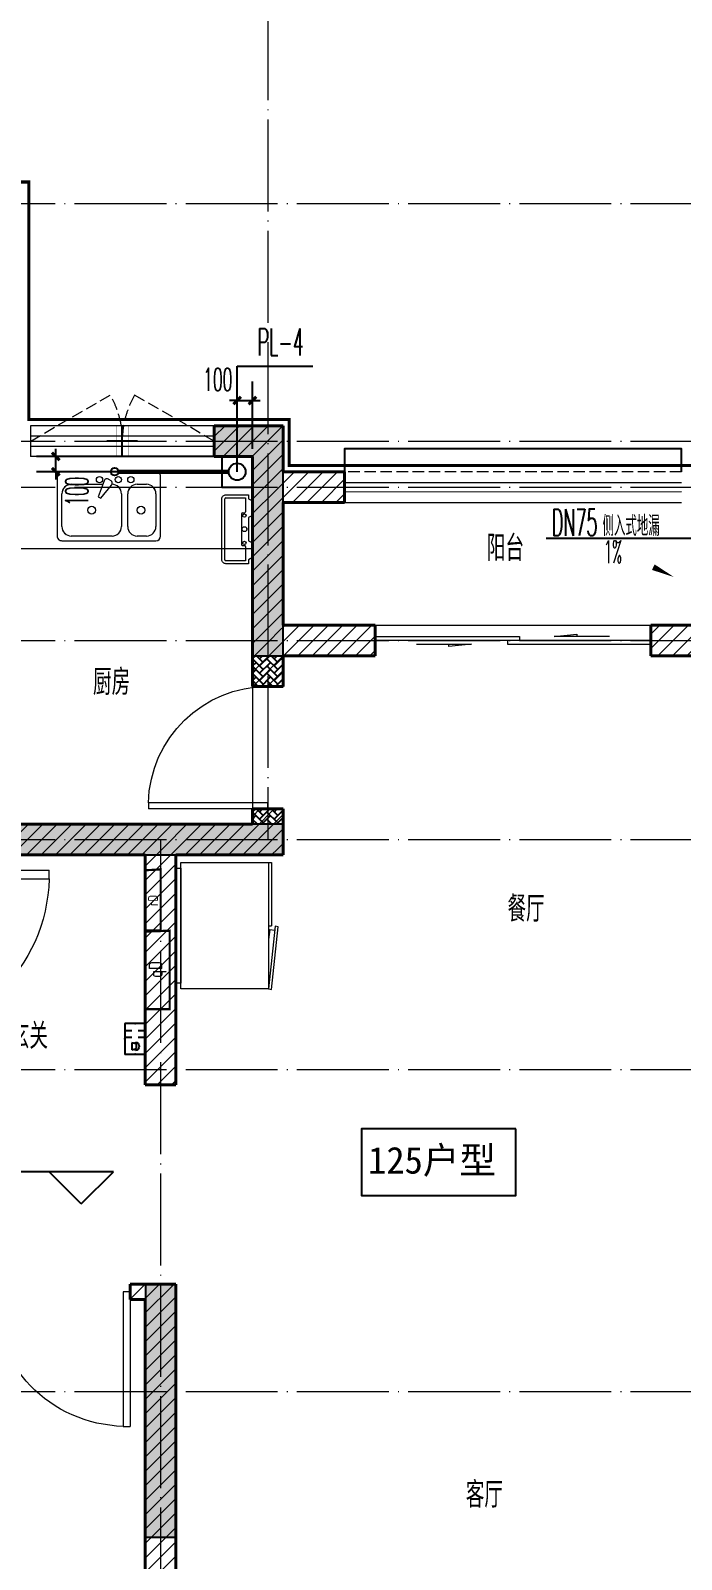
# Model space of a CAD drawing. Extents: x 27938 to 650306, y -92720 to 1524912.
# Drawn here: x 315568 to 319817, y 107011 to 116984 of the extents above; entities that cross this region are included whole.
import ezdxf
from ezdxf.enums import TextEntityAlignment as Align

# ---------------------------------------------------------------- set-up
doc = ezdxf.new("R2010")
doc.units = 0
doc.header["$LTSCALE"] = 1000
doc.header["$MEASUREMENT"] = 0
doc.linetypes.add('DASH', pattern=[0.35, 0.25, -0.1])
doc.linetypes.add('DOTE', pattern=[2.4200000000000004, 2, -0.2, 0.02, -0.2])
for name, color, linetype in [('AH-FURNITURE', 1, 'Continuous'), ('COLUMN', 9, 'Continuous'), ('DIM_ELEV', 3, 'Continuous'), ('DIM_餐饮排水', 3, 'Continuous'), ('EQUIP-安防', 3, 'Continuous'), ('EQUIP_污水', 7, 'Continuous'), ('IP-bath&kitchen-JOHNSON', 4, 'Continuous'), ('PIPE-餐饮排水', 41, 'P'), ('PUB_TEXT', 4, 'Continuous'), ('TWT_DIM', 3, 'Continuous'), ('TWT_LEAD', 3, 'Continuous'), ('VPIPE-餐饮排水', 41, 'P'), ('保温', 6, 'Continuous'), ('建筑-排气道', 9, 'Continuous'), ('机电标识类', 1, 'Continuous'), ('看线', 251, 'Continuous')]:
    doc.layers.add(name, color=color, linetype=linetype)
for name, color, linetype, lineweight in [('DOTE', 19, 'DOTE', 9), ('EQUIP-消防', 3, 'Continuous', 20), ('LVTRY', 1, 'Continuous', 13), ('PUB_HATCH', 8, 'Continuous', 9), ('WALL', 9, 'Continuous', 40), ('WINDOW', 8, 'Continuous', 15), ('平面-排水沟', 86, 'Continuous', 15), ('平面-栏杆', 135, 'Continuous', 15), ('平面-看线', 45, 'Continuous', 15), ('平面-空调室内机', 176, 'Continuous', 9), ('平面-空调预留孔', 173, 'Continuous', 15), ('空调', 76, 'Continuous', 13), ('立面-洞口示意', 152, 'Continuous', 13)]:
    doc.layers.add(name, color=color, linetype=linetype, lineweight=lineweight)
doc.styles.add('_TCH_DIM', font='SIMPLEX.shx', dxfattribs={"width": 0.6, "oblique": 10, "bigfont": 'hztxt.shx'})
doc.styles.add('_TCH_DIM_T3', font='SIMPLEX.shx', dxfattribs={"width": 0.4941176470588236, "bigfont": 'GBCBIG.shx'})
doc.styles.add('_TEL_DIM', font='SIMPLEX', dxfattribs={"width": 0.8, "height": 3.5, "bigfont": 'HZTXT'})
doc.styles.add('_TWT_SERIAL', font='simplex.shx', dxfattribs={"width": 0.6, "oblique": 10, "height": 3, "bigfont": 'aadri.shx'})
doc.styles.add('DIM_FONT', font='SIMPLEX.shx', dxfattribs={"width": 0.56})
doc.styles.get("Standard").update_dxf_attribs({"font": 'gbenor.shx', "bigfont": 'gbcbig.shx'})
doc.styles.add('房间名称', font='TSSDENG', dxfattribs={"width": 0.8, "bigfont": 'HZTXT'})
doc.styles.add('黑体', font='simhei.ttf')
doc.linetypes.add('P', pattern='A,3,-0.2,["P",Standard,S=0.25,R=0,X=-0.1,Y=-0.115],-0.2', length=3.4)
doc.dimstyles.new('_TWT_ARCH&&50', dxfattribs={"dimtxt": 148.75, "dimasz": 50, "dimexe": 125, "dimexo": 150, "dimgap": 63.12500000000001, "dimtad": 1, "dimdec": 0, "dimzin": 0, "dimdsep": 46, "dimtxsty": '_TCH_DIM_T3', "dimblk": 'ARCHTICK', "dimcen": 0.09, "dimclrt": 7, "dimazin": 2, "dimtfac": 1, "dimtdec": 0, "dimtix": 1, "dimtmove": 2, "dimatfit": 3, "dimfxl": 1, "dimtolj": 1, "dimtzin": 0, "dimarcsym": 0})
pattern_1 = [(45, (0, 47.75), (-47.02260094890541, 47.02260094890542), [])]

# ---------------------------------------------------------------- blocks, each defined once
blk = doc.blocks.new('FGDGDRGSDGDG')
at = {"layer": 'DOTE', "linetype": 'DOTE', "ltscale": 0.3}
for p, q in [((535182.4698887586, 529998.4609255956), (535182.4698887584, 523848.4609176687)), ((488182.4698887547, 527998.4609255956), (546982.4698887588, 527998.4609255956)), ((488182.4698887547, 526448.4609255956), (546982.4698887588, 526448.4609255956)), ((488182.4698887547, 526148.4609255956), (546982.4698887588, 526148.4609255956)), ((488182.4698887547, 525148.4609178718), (546982.4698887588, 525148.4609178716)), ((488182.4698887547, 523848.4609176682), (546982.4698887588, 523848.4609176688)), ((534482.4698887577, 523848.4609176682), (534482.4698887574, 513948.4609178714)), ((488182.4698887547, 522348.4609178717), (546982.4698887588, 522348.4609178717)), ((488182.4698887547, 520248.4609178246), (546982.4698887588, 520248.4609178246))]:
    blk.add_line(p, q, dxfattribs=at)
blk = doc.blocks.new('rtyg7uyhg')
at = {"layer": 'LVTRY', "color": 0}
for p, q in [((194234.6213208837, 45488.79502889935), (193620.9849572473, 45488.79513816872)), ((193590.3031336021, 45458.1133254503), (193590.3030643982, 45069.47696181395)), ((193682.3485790417, 45406.97694542356), (193887.8216881326, 45406.97690883528)), ((193896.3984467548, 45429.87059594441), (193857.5823896687, 45326.26016876537)), ((193875.2965560293, 45316.03289288385), (193945.6178257855, 45401.45376218002)), ((193925.7802168131, 45440.40881343969), (193940.0533153456, 45432.16822680717)), ((194111.8940335871, 45406.97686893496), (194173.2576699507, 45406.97685800815)), ((194265.3030643982, 45069.47684161765), (194265.3031336021, 45458.113205254)), ((193620.9848935069, 45130.84059271414), (193620.9849317512, 45345.61331998683)), ((193857.5823896687, 45326.26016876537), (193875.2965560293, 45316.03289288385)), ((194009.6212953876, 45345.61325078298), (194009.6212571432, 45130.84052351015)), ((194050.5303480524, 45130.84051622554), (194050.5303862967, 45345.61324349836)), ((194234.6212953876, 45345.61321071758), (194234.6212571432, 45130.84048344476)), ((193620.9848771165, 45038.79513816872), (194234.621240753, 45038.79502889935)), ((193948.2576098526, 45069.47689807355), (193682.3485189436, 45069.47694542356)), ((194173.2576098526, 45069.47685800816), (194111.893973489, 45069.47686893508))]:
    blk.add_line(p, q, dxfattribs=at)
for centre, radius in [((193866.4394935961, 45437.65873082454), 20.45454545454545), ((193989.1667663234, 45437.6587089707), 20.45454545454545), ((194070.9849481416, 45437.65869440146), 20.45454545454545), ((193815.3030944472, 45238.22692174855), 25.56818181818182), ((194137.4621853563, 45238.2268643822), 25.56818181818182)]:
    blk.add_circle(centre, radius, dxfattribs=at)
for centre, radius, start, end in [((193620.9849517839, 45458.11331998683), 30.68181818181818, 89.99998979807194, 179.9999897972382), ((194234.6213154203, 45458.11321071746), 30.68181818181818, 359.9999897972382, 89.99998979807194), ((193682.3485681149, 45345.61330905991), 61.36363636363636, 89.99998979807194, 179.9999897972382), ((193915.5529409315, 45422.69466753349), 20.45454545454545, 59.99998980057491, 159.4623117970261), ((193929.8260394641, 45414.45408090108), 20.45454545454545, 320.5376677968172, 59.99998980057491), ((193948.2576590239, 45345.6132617099), 61.36363636363636, 359.9999897972382, 89.99998979807194), ((194111.8940226603, 45345.61323257144), 61.36363636363636, 89.99998979807194, 179.9999897972382), ((194173.2576590239, 45345.6132216445), 61.36363636363636, 359.9999897972382, 89.99998979807194), ((193682.3485298705, 45130.84058178721), 61.36363636363636, 179.9999897972382, 269.9999897980719), ((193948.2576207797, 45130.8405344372), 61.36363636363636, 269.9999897980719, 359.9999897972382), ((194111.893984416, 45130.84050529861), 61.36363636363636, 179.9999897972382, 269.9999897980719), ((194173.2576207797, 45130.84049437181), 61.36363636363636, 269.9999897980719, 359.9999897972382), ((193620.9848825799, 45069.47695635049), 30.68181818181818, 179.9999897972382, 269.9999897980719), ((194234.6212462163, 45069.47684708112), 30.68181818181818, 269.9999897980719, 359.9999897972382)]:
    blk.add_arc(centre, radius, start, end, dxfattribs=at)
at = {"layer": 'LVTRY', "color": 0, "style": 'DIM_FONT', "width": 0.8, "flags": 9}
for tag in ['XSIZE', 'YSIZE']:
    blk.add_attdef(tag, (193927.8031388824, 45487.7665121054), '', height=0.5, rotation=89.99998979807198, dxfattribs=at)
blk = doc.blocks.new('A-Kitchen-7')
at = {"layer": 'LVTRY', "color": 0}
for p, q in [((-518.6581278588565, 779.725278688129), (-7.244008776673581, 834.3051076843403)), ((-515, 756.005706589378), (-518.6581278588565, 779.725278688129)), ((-3.585880917788018, 810.5855355854728), (-515, 756.005706589378)), ((515, 756.005706589378), (-515, 756.005706589378)), ((-515, 756.005706589378), (-515, 40)), ((-485.6368437646597, 760.5342107040924), (-484.9384396369278, 756.005706589378)), ((-29.12075551543967, 766.9560861630598), (-112.0975807690556, 756.005706589378)), ((-29.12075551546877, 766.9560861630598), (-35.20590834700852, 806.4126680237241)), ((-7.244008776673581, 834.3051076843403), (-3.585880917788018, 810.5855355854728)), ((515, 780), (-5.820766091346741e-11, 780)), ((0, 756.005706589378), (-5.820766091346741e-11, 780)), ((515, 756.005706589378), (515, 780)), ((515, 40), (515, 756.005706589378)), ((-515, 40), (515, 40))]:
    blk.add_line(p, q, dxfattribs=at)
blk.add_lwpolyline([(-468.9430810984049, 40), (-468.9430810984049, 0), (468.9430810984049, 0), (468.9430810984632, 40)], close=True, dxfattribs=at)
blk = doc.blocks.new('A$C60D053AF')
at = {"layer": 'AH-FURNITURE', "color": 0}
for p, q in [((232.5000007597264, -89.99999966996256), (128.2842720070621, -89.99999966996256)), ((192.50000075961, -70.99998518347275), (327.5735938884318, -70.99998518347275)), ((192.50000075961, -90.99998518347275), (327.5735938884318, -90.99998518347275)), ((341.7157295121578, -96.85784955974668), (370.0190303710988, -143.1611504186876)), ((355.8578651358839, -82.71571393602062), (384.1611659948248, -129.0190147949615)), ((232.5000007597264, -109.9999996698461), (128.2842720075278, -109.9999996699626)), ((245.0000007597264, -129.4999851834727), (245.0000007597264, -122.4999996698461)), ((265.0000007597264, -129.4999851834727), (265.0000007597264, -122.4999996698461)), ((255.0000007597264, -280.9999851834727), (255.0000007597264, -250.9999851834727)), ((255.0000007597264, -280.9999851834727), (393.0000007597264, -280.9999851834727)), ((393.0000007597264, -280.9999851834727), (393.0000007597264, -250.9999851834727))]:
    blk.add_line(p, q, dxfattribs=at)
for points in [[(170.00000075961, -67.99998518347275, 1), (170.00000075961, -93.99998518358916), (192.50000075961, -93.99998518347275), (192.50000075961, -67.99998518347275)], [(268.0000007597264, -122.4999996698461), (268.0000007597264, -106.9999996698461, 0.4142135623724265), (248.0000007597264, -86.99999966984615), (232.5000007597264, -86.99999966984615), (232.50000075961, -112.9999996698461), (242.0000007597264, -112.9999996698461), (242.0000007597264, -122.4999996698461)], [(234.0000007597264, -250.9999851834727), (414.0000007597264, -250.9999851834727, 0.4142135623730951), (424.0000007597264, -240.9999851834727), (424.0000007597264, -110.9999851834727, 0.4142135623730951), (414.0000007597264, -100.9999851834727), (234.0000007597264, -100.9999851834727, 0.4142135623730951), (224.0000007597264, -110.9999851834727), (224.0000007597264, -240.9999851834727, 0.4142135623730951)], [(242.0000007597264, -151.9999851834727, 1), (268.0000007597264, -151.9999851834727), (268.0000007597264, -129.4999851834727), (242.0000007597264, -129.4999851834727)], [(383.8076126043452, -161.1923733388539, 1), (402.192388915224, -142.8075970279751), (386.2824863384012, -126.8976944513852), (367.8977100276388, -145.282470762264)]]:
    blk.add_lwpolyline(points, format="xyb", close=True, dxfattribs=at)
for centre, radius in [((100.0000007598428, -99.99999967066105), 30), ((255.0000007597264, -151.9999851834727), 15), ((255.0000007597264, -151.9999851834727), 10), ((393.0000007597264, -151.9999851834727), 15), ((393.0000007597264, -151.9999851834727), 10)]:
    blk.add_circle(centre, radius, dxfattribs=at)
for radius in [40, 20]:
    blk.add_arc((327.5735938884318, -110.9999851834727), radius, 45, 90, dxfattribs=at)
blk = doc.blocks.new('FRSDFDGDGDRGDR')
at = {"layer": '平面-空调预留孔', "color": 0}
for p, q in [((699612.3179923807, 775043.9561356568), (699612.3179923807, 775441.1561356868)), ((699618.9179923869, 775447.756135683), (699746.3179923192, 775447.756135683)), ((699746.3179923192, 775447.756135683), (699746.3179923192, 775355.3561357355)), ((699719.9179922946, 775342.156135743), (699719.9179922946, 775142.9561356006)), ((699726.5179923008, 775348.7561357393), (699739.7179923131, 775348.7561357393)), ((699726.5179923008, 775136.3561356043), (699739.7179923131, 775136.3561356043)), ((699746.3179923192, 775129.7561356081), (699746.3179923192, 775037.3561356605)), ((699746.3179923192, 775037.3561356605), (699618.9179923869, 775037.3561356605))]:
    blk.add_line(p, q, dxfattribs=at)
blk.add_lwpolyline([(699766.1179923377, 775166.7161355871), (699792.5179923623, 775153.5161355946), (699792.5179923623, 775057.1561356493), (699766.1179923377, 775043.9561356568), (699766.1179923377, 775017.5561356718), (699618.9179923869, 775017.5561356718, -0.4142135623730951), (699592.5179923623, 775043.9561356568), (699592.5179923623, 775441.1561356868, -0.4142135623730951), (699618.9179923869, 775467.5561356718), (699766.1179923377, 775467.5561356718), (699766.1179923377, 775441.1561356868), (699792.5179923623, 775427.9561356943), (699792.5179923623, 775331.596135749), (699766.1179923377, 775318.3961357565)], format="xyb", close=True, dxfattribs=at)
for centre, radius in [((699739.7179923131, 775331.596135749), 10.55999999400228), ((699739.7179923131, 775243.1561357992), 15.83999999100342), ((699739.7179923131, 775153.5161355946), 10.55999999400228)]:
    blk.add_circle(centre, radius, dxfattribs=at)
for centre, radius, start, end in [((699618.917992382, 775441.1561356819), 6.600000001199078, 89.99999995997936, 179.9999999533093), ((699726.5179922959, 775342.1561357381), 6.600000001199078, 89.99999995997936, 179.9999999533093), ((699739.717992318, 775355.3561357405), 6.600000001206354, 269.9999999599793, 359.9999999533093), ((699726.5179922959, 775142.9561356056), 6.600000001199078, 180.0000000400206, 270.0000000533608), ((699739.717992318, 775129.7561356032), 6.600000001206354, 4.002063966804346e-08, 90.00000005336085), ((699618.917992382, 775043.9561356618), 6.600000001199078, 180.0000000400206, 270.0000000533608)]:
    blk.add_arc(centre, radius, start, end, dxfattribs=at)
blk = doc.blocks.new('*U41')
h = blk.add_hatch(color=0)
h.set_gradient(color1=(0, 0, 255), rotation=180, tint=1)
h.paths.add_polyline_path([(3.524958103184869e-15, -2.819966482547906e-15), (-6.350000000000009, -6.349999999999992), (-6.350000000000001, -2.159000000000014), (-15, -2.158999999999999), (-14.99999999999999, 2.159000000000044), (-6.349999999999993, 2.159000000000029), (-6.349999999999985, 6.350000000000009)])
at = {"color": 0, "linetype": 'Continuous'}
blk.add_lwpolyline([(3.524958103184869e-15, -2.819966482547906e-15), (-6.350000000000009, -6.349999999999992), (-6.350000000000001, -2.159000000000014), (-15, -2.158999999999999), (-14.99999999999999, 2.159000000000044), (-6.349999999999993, 2.159000000000029), (-6.349999999999985, 6.350000000000009)], close=True, dxfattribs=at)
blk = doc.blocks.new('sgrsefv')
at = {"layer": 'PUB_HATCH'}
blk.add_hatch(color=0, dxfattribs=at).paths.add_polyline_path([(1112933.294422049, 840916.328306399), (1112933.294422049, 840646.328306399), (1113073.294422049, 840646.328306399), (1113073.294422049, 840661.328306399), (1112968.294422049, 840661.328306399), (1112948.294422049, 840681.328306399), (1112948.294422049, 840881.328306399), (1112968.294422049, 840901.328306399), (1113288.294422049, 840901.328306399), (1113308.294422049, 840881.328306399), (1113308.294422049, 840681.328306399), (1113288.294422049, 840661.328306399), (1113183.294422049, 840661.328306399), (1113183.294422049, 840646.328306399), (1113323.294422049, 840646.328306399), (1113323.294422049, 840916.328306399)])
at = {"layer": 'LVTRY', "color": 0}
for p, q in [((1113073.294422049, 840661.328306399), (1113073.294422049, 840646.328306399)), ((1113183.294422049, 840661.328306399), (1113183.294422049, 840646.328306399))]:
    blk.add_line(p, q, dxfattribs=at)
for points in [[(1112918.294422049, 840931.328306399), (1113338.294422049, 840931.328306399), (1113338.294422049, 840631.328306399), (1112918.294422049, 840631.328306399)], [(1112933.294422049, 840916.328306399), (1113323.294422049, 840916.328306399), (1113323.294422049, 840646.328306399), (1112933.294422049, 840646.328306399)], [(1113288.294422049, 840661.328306399), (1112968.294422049, 840661.328306399), (1112948.294422049, 840681.328306399), (1112948.294422049, 840881.328306399), (1112968.294422049, 840901.328306399), (1113288.294422049, 840901.328306399), (1113308.294422049, 840881.328306399), (1113308.294422049, 840681.328306399), (1113288.294422049, 840661.328306399)]]:
    blk.add_lwpolyline(points, close=True, dxfattribs=at)
at = {"layer": '立面-洞口示意', "color": 0}
blk.add_lwpolyline([(1112918.294422049, 840931.328306399), (1113181.846359163, 840837.3789231421), (1113338.294422049, 840631.328306399)], dxfattribs=at)
at = {"layer": '建筑-排气道', "color": 8, "xscale": -5, "yscale": 5, "zscale": 5, "rotation": 270}
blk.add_blockref('*U41', (1113118.391369574, 840599.0160356248), dxfattribs=at)
blk = doc.blocks.new('GDGDGDRGDG')
at = {"layer": 'IP-bath&kitchen-JOHNSON', "color": 0}
blk.add_lwpolyline([(500282.4698888286, 526348.4609182415), (500282.4698888226, 526148.460918165), (500082.4698888143, 526148.460918165)], dxfattribs=at)
at = {"layer": 'LVTRY', "color": 0}
for p, q in [((502128.2005002745, 525055.5051710735), (501912.2603992091, 525298.4609044121)), ((502382.4698858317, 525298.4609044121), (501912.2603992091, 525298.4609044121)), ((501912.2603992091, 525298.4609044121), (501912.2603992091, 524398.4609044121)), ((502282.4698858315, 524398.4609044121), (502282.4698858315, 525298.4609044121)), ((501962.4698858317, 524488.4609044121), (501962.4698858317, 525208.4609044121)), ((501972.4698858317, 525218.4609044121), (502372.4698858317, 525218.4609044122)), ((502092.7198858312, 525198.4609044123), (502092.7198858312, 525108.4609044122)), ((502097.2198858312, 525198.4609044123), (502092.7198858312, 525198.4609044123)), ((502097.2198858312, 525108.4609044122), (502097.2198858312, 525198.4609044123)), ((502282.4698858315, 525208.4609044122), (502282.4698858312, 524488.4609044121)), ((502042.4698858317, 525168.4609044122), (502042.4698858317, 524958.4609044122)), ((502047.4698858317, 525168.4609044122), (502047.4698858317, 524958.4609044122)), ((502337.4698858317, 525178.4609044123), (502052.4698858317, 525178.4609044122)), ((502337.4698858317, 525173.4609044123), (502052.4698858317, 525173.4609044122)), ((502092.7198858312, 525108.4609044122), (502097.2198858312, 525108.4609044122)), ((502242.4698858315, 524958.4609044122), (502242.4698858315, 525168.4609044123)), ((502247.4698858315, 524958.4609044122), (502247.4698858315, 525168.4609044123)), ((502022.4698858319, 525065.7109044124), (502149.9698858319, 525065.7109044124)), ((502022.4698858319, 525061.2109044124), (502022.4698858319, 525065.7109044124)), ((502149.9698858319, 525061.2109044124), (502022.4698858319, 525061.2109044124)), ((502092.7198858312, 524928.4609044121), (502092.7198858312, 525018.4609044122)), ((502092.7198858312, 525018.4609044122), (502097.2198858312, 525018.4609044122)), ((502097.2198858312, 525018.4609044122), (502097.2198858312, 524928.4609044121)), ((502382.4698858317, 525055.5051710735), (502128.2005002745, 525055.5051710735)), ((502128.2005002745, 525055.5051710735), (502128.2005002745, 524640.4066281962)), ((502267.4698858312, 525065.7109044124), (502139.9698858312, 525065.7109044124)), ((502139.9698858312, 525065.7109044124), (502139.9698858312, 525061.2109044124)), ((502139.9698858312, 525061.2109044124), (502267.4698858312, 525061.2109044124)), ((502149.9698858319, 525065.7109044124), (502149.9698858319, 525061.2109044124)), ((502267.4698858312, 525061.2109044124), (502267.4698858312, 525065.7109044124)), ((502282.4698858315, 524640.4066281962), (502282.4698858315, 525055.5051710735)), ((501983.0730822186, 524898.4609044121), (502021.8666894461, 524898.4609044121)), ((502002.4698858317, 524879.064100799), (502002.4698858317, 524917.8577080265)), ((502052.4698858317, 524953.4609044122), (502337.4698858317, 524953.4609044122)), ((502052.4698858317, 524948.4609044122), (502337.4698858317, 524948.4609044122)), ((502097.2198858312, 524928.4609044121), (502092.7198858312, 524928.4609044121)), ((501983.0730822186, 524798.4609044121), (502021.8666894461, 524798.4609044121)), ((502002.4698858317, 524779.064100799), (502002.4698858317, 524817.8577080265)), ((502042.4698858317, 524528.4609044121), (502042.4698858317, 524738.4609044121)), ((502047.4698858317, 524528.4609044121), (502047.4698858317, 524738.4609044121)), ((502052.4698858317, 524748.4609044121), (502337.4698858317, 524748.4609044121)), ((502052.4698858317, 524743.4609044121), (502337.4698858317, 524743.4609044121)), ((502092.7198858312, 524768.4609044121), (502092.7198858312, 524678.4609044121)), ((502097.2198858312, 524768.4609044121), (502092.7198858312, 524768.4609044121)), ((502097.2198858312, 524678.4609044121), (502097.2198858312, 524768.4609044121)), ((502242.4698858315, 524738.4609044121), (502242.4698858315, 524528.460904412)), ((502247.4698858315, 524738.4609044121), (502247.4698858315, 524528.460904412)), ((501912.2603992091, 524398.4609044121), (502128.2005002745, 524640.4066281962)), ((502149.9698858319, 524635.7109044119), (502022.4698858319, 524635.7109044119)), ((502022.4698858319, 524635.7109044119), (502022.4698858319, 524631.2109044119)), ((502022.4698858319, 524631.2109044119), (502149.9698858319, 524631.2109044119)), ((502092.7198858312, 524678.4609044121), (502097.2198858312, 524678.4609044121)), ((502128.2005002745, 524640.4066281962), (502382.4698858317, 524640.4066281962)), ((502139.9698858312, 524631.2109044119), (502139.9698858312, 524635.7109044119)), ((502139.9698858312, 524635.7109044119), (502267.4698858312, 524635.7109044119)), ((502267.4698858312, 524631.2109044119), (502139.9698858312, 524631.2109044119)), ((502149.9698858319, 524631.2109044119), (502149.9698858319, 524635.7109044119)), ((502267.4698858312, 524635.7109044119), (502267.4698858312, 524631.2109044119)), ((502337.4698858317, 524523.460904412), (502052.4698858317, 524523.4609044121)), ((502337.4698858317, 524518.460904412), (502052.4698858317, 524518.4609044121)), ((502092.7198858312, 524498.4609044121), (502092.7198858312, 524588.4609044121)), ((502092.7198858312, 524588.4609044121), (502097.2198858312, 524588.4609044121)), ((502097.2198858312, 524498.4609044121), (502092.7198858312, 524498.4609044121)), ((502097.2198858312, 524588.4609044121), (502097.2198858312, 524498.4609044121)), ((501912.2603992091, 524398.4609044121), (502382.4698858317, 524398.4609044121)), ((502372.4698858315, 524478.4609044121), (501972.4698858317, 524478.4609044121))]:
    blk.add_line(p, q, dxfattribs=at)
blk.add_lwpolyline([(501782.4698858307, 523948.4609176648), (501782.4698858315, 525748.4608911595), (500082.3728921729, 525748.4610990545)], dxfattribs=at)
for centre, radius in [((502194.9698858317, 525063.4609044122), 29.7), ((502194.9698858317, 525063.4609044122), 11.7), ((502002.4698858317, 524898.4609044121), 16.99680361435897), ((502002.4698858317, 524798.4609044121), 16.99680361435897), ((502194.9698858317, 524633.4609044121), 29.7), ((502194.9698858317, 524633.4609044121), 11.7)]:
    blk.add_circle(centre, radius, dxfattribs=at)
for centre, radius, start, end in [((501972.4698858317, 525208.4609044121), 10, 90, 180), ((502272.4698858315, 525208.4609044122), 10, 0, 90), ((502052.4698858317, 525168.4609044122), 10, 90, 180), ((502052.4698858317, 525168.4609044122), 5, 90, 180), ((502094.9698858315, 525063.4609044122), 56.7, 2.274239183980156, 87.72576081582116), ((502094.9698858315, 525063.4609044122), 52.2, 2.470411041434378, 87.52958895834998), ((502194.9698858317, 525063.4609044122), 56.7, 92.27423918417882, 177.7257608160198), ((502194.9698858317, 525063.4609044122), 52.2, 92.47041104165004, 177.5295889585656), ((502237.4698858315, 525168.4609044123), 10, 0, 90), ((502237.4698858315, 525168.4609044123), 5, 0, 90), ((502094.9698858315, 525063.4609044122), 56.7, 272.2742391841789, 357.7257608160198), ((502094.9698858315, 525063.4609044122), 52.2, 272.47041104165, 357.5295889585657), ((502194.9698858317, 525063.4609044122), 56.7, 182.2742391839801, 267.7257608158212), ((502194.9698858317, 525063.4609044122), 52.2, 182.4704110414343, 267.52958895835), ((502052.4698858317, 524958.4609044122), 10, 180, 270), ((502052.4698858317, 524958.4609044122), 5, 180, 270), ((502237.4698858315, 524958.4609044122), 5, 270, 0), ((502237.4698858315, 524958.4609044122), 10, 270, 0), ((502052.4698858317, 524738.4609044121), 10, 90, 180), ((502052.4698858317, 524738.4609044121), 5, 90, 180), ((502237.4698858315, 524738.4609044121), 10, 0, 90), ((502237.4698858315, 524738.4609044121), 5, 0, 90), ((502094.9698858315, 524633.4609044121), 56.7, 2.274239183980156, 87.72576081582116), ((502094.9698858315, 524633.4609044121), 52.2, 2.470411041434378, 87.52958895834998), ((502094.9698858315, 524633.4609044121), 56.7, 272.2742391841789, 357.7257608160198), ((502094.9698858315, 524633.4609044121), 52.2, 272.47041104165, 357.5295889585657), ((502194.9698858317, 524633.4609044121), 56.7, 92.27423918417882, 177.7257608160198), ((502194.9698858317, 524633.4609044121), 56.7, 182.2742391839801, 267.7257608158212), ((502194.9698858317, 524633.4609044121), 52.2, 92.47041104165004, 177.5295889585656), ((502194.9698858317, 524633.4609044121), 52.2, 182.4704110414343, 267.52958895835), ((502052.4698858317, 524528.4609044121), 10, 180, 270), ((502052.4698858317, 524528.4609044121), 5, 180, 270), ((502237.4698858315, 524528.460904412), 5, 270, 0), ((502237.4698858315, 524528.460904412), 10, 270, 0), ((501972.4698858317, 524488.4609044121), 10, 180, 270), ((502272.4698858312, 524488.4609044121), 10, 270, 0)]:
    blk.add_arc(centre, radius, start, end, dxfattribs=at)
at = {"color": 8, "xscale": -1}
for name, p in [('sgrsefv', (1615300.764307892, -314582.8679974646)), ('rtyg7uyhg', (694947.7729906696, 480759.6658345199)), ('FRSDFDGDGDRGDR', (1199874.987881154, -249369.0952173925))]:
    blk.add_blockref(name, p, dxfattribs=at)
at = {"color": 8, "rotation": 270}
blk.add_blockref('A$C60D053AF', (501962.4698858433, 526348.4603089065), dxfattribs=at)
at = {"layer": 'LVTRY', "color": 8, "extrusion": (0, 0, -1), "xscale": -0.7999999999883585, "yscale": 0.7999999999883585, "zscale": -0.7999999999883585, "rotation": 270}
blk.add_blockref('A-Kitchen-7', (-500582.4698887609, 523286.4609181132), dxfattribs=at)
blk = doc.blocks.new('gdfgdgdgr')
at = {"layer": 'PUB_HATCH'}
for points in [[(521927.6741569996, 530413.8544436865), (522177.7705091751, 530413.853921341), (522177.771859818, 529113.8539213064), (522377.7718787211, 529113.8539213064), (522377.7705091751, 530613.853921341), (521927.6741569996, 530613.8544436865)], [(519677.7705088231, 527813.8539175214), (522377.7682325566, 527813.8539224755), (522377.7682325566, 528013.8539224754), (519877.7705088231, 528013.8539175214), (519877.7705088588, 528413.8545834351), (519677.7705088113, 528413.8545834351)], [(521477.7753374624, 523363.8541015312), (521677.7753374624, 523363.8541015312), (521677.7753386489, 525013.8540440022), (521477.7753388126, 525013.8540439482)]]:
    blk.add_hatch(color=256, dxfattribs=at).paths.add_polyline_path(points)
at = {"layer": 'COLUMN', "color": 8}
for p, q in [((522377.7705091751, 530613.853921341), (521927.6741569996, 530613.8544436865)), ((521927.6741569996, 530613.8544436865), (521927.6741569996, 530413.8544436865)), ((522377.7718787211, 529113.8539213064), (522377.7705091751, 530613.853921341)), ((521927.6741569996, 530413.8544436865), (522177.7705091751, 530413.853921341)), ((522177.7705091751, 530413.853921341), (522177.771859818, 529113.8539213064)), ((522177.771859818, 529113.8539213064), (522377.7718787211, 529113.8539213064)), ((522377.7682325566, 528013.8539224754), (519877.7705088231, 528013.8539175214)), ((522377.7682325566, 527813.8539224755), (522377.7682325566, 528013.8539224754)), ((519677.7705088231, 527813.8539175214), (522377.7682325566, 527813.8539224755)), ((521677.7753386489, 525013.8540440022), (521477.7753388126, 525013.8540439482)), ((521477.7753388126, 525013.8540439482), (521477.7753374624, 523363.8541015312)), ((521677.7753374624, 523363.8541015312), (521677.7753386489, 525013.8540440022)), ((521477.7753374624, 523363.8541015312), (521677.7753374624, 523363.8541015312))]:
    blk.add_line(p, q, dxfattribs=at)
blk = doc.blocks.new('dongkong')
at = {"color": 0}
blk.add_wipeout([(-603756.0415179721, 210770.96306340612), (-603756.0415180603, 210570.80961624245), (-603836.0415181214, 210570.80961593534), (-603836.0415181519, 210770.96306307407)], dxfattribs=at)
at = {"layer": '机电标识类', "color": 0, "linetype": 'DASH', "ltscale": 400}
for p, q in [((-603796.0415180789, 210770.9630630909), (-603796.0415180789, 210570.8096162414)), ((-603896.0415180789, 210670.6929921169), (-603696.0415180789, 210670.6929921169))]:
    blk.add_line(p, q, dxfattribs=at)
at = {"layer": '空调', "color": 0, "linetype": 'DASH', "const_width": 2}
blk.add_lwpolyline([(-603756.0415180789, 210770.9630630909), (-603756.0415180789, 210570.8096162414), (-603836.0415180789, 210570.8096162414), (-603836.0415180789, 210770.9630630909)], close=True, dxfattribs=at)
blk = doc.blocks.new('A$C263B1184')
at = {"layer": '保温', "linetype": 'ByBlock', "ltscale": 10}
h = blk.add_hatch(dxfattribs=at)
h.set_pattern_fill('AR-HBONE', color=251, scale=55)
h.set_pattern_definition([(45, (-1012960.392521861, -342660.6615692861), (0, 47.41575231924514), [100.584, -33.528]), (135, (-1012936.684661862, -342636.9537092861), (3.05311331771918e-15, 47.41575231924513), [100.584, -33.528])])
h.paths.add_polyline_path([(-3699.998795152118, 8799.99990214809), (-3699.998836558429, 8999.999899138289), (-3899.998820249224, 9000.000095783209), (-3899.998778842913, 8800.000098792894)])
h = blk.add_hatch(dxfattribs=at)
h.set_pattern_fill('AR-HBONE', color=251, scale=55)
h.set_pattern_definition([(45, (-1012960.294779111, -343660.6615687997), (0, 47.41575231924514), [100.584, -33.528]), (135, (-1012936.586919111, -343636.9537087997), (3.05311331771918e-15, 47.41575231924513), [100.584, -33.528])])
h.paths.add_polyline_path([(-3699.901048339845, 7899.999902584299), (-3699.90109380841, 7999.999899624672), (-3899.901077499206, 8000.000096269592), (-3899.901032030641, 7900.000099229219)])
blk = doc.blocks.new('$equip$00002628')
at = {"color": 0, "linetype": 'Continuous'}
for p, q in [((-0.624999999998181, 0.4150000000045111), (0.625000000001819, 0.4150000000045111)), ((-0.624999999998181, -0.4150000000045111), (-0.624999999998181, 0.4150000000045111)), ((-0.4717313354612998, 0.009603462141967611), (-0.4090194958534994, 0.009603462141967611)), ((-0.4457289298279647, -0.1375965378647379), (-0.3945289298262651, 0.05760346212991863)), ((-0.3945289298262651, 0.05760346212991863), (-0.3945289298262651, 0.05760346212991863)), ((-0.3945289298262651, 0.05760346212991863), (-0.2057289298081741, 0.05760346212991863)), ((-0.2057289298081741, 0.05760346212991863), (-0.1545289298064745, -0.1375965378647379)), ((-0.1912383637663879, 0.009603462141967611), (-0.1285265242022433, 0.009603462141967611)), ((0.07074779736467462, 0.1292446097322681), (0.07074779736467462, 0.4150000000045111)), ((0.3500291924156045, 0.1292446097322681), (0.3500291924156045, 0.4150000000045111)), ((0.625000000001819, 0.4150000000045111), (0.625000000001819, -0.4150000000045111)), ((0.625000000001819, -0.4150000000045111), (-0.624999999998181, -0.4150000000045111)), ((-0.1545289298064745, -0.1375965378647379), (-0.4457289298279647, -0.1375965378647379)), ((0.07074779736467462, -0.4150000000045111), (0.07074779736467462, -0.1292446097468201)), ((0.3500291924156045, -0.4150000000045111), (0.3500291924156045, -0.1292446097468201))]:
    blk.add_line(p, q, dxfattribs=at)
at = {"color": 0, "const_width": 0.05}
blk.add_lwpolyline([(-0.624999999998181, 0.4150000000045111), (0.625000000001819, 0.4150000000045111), (0.625000000001819, -0.4150000000045111), (-0.624999999998181, -0.4150000000045111), (-0.624999999998181, 0.4150000000045111), (0.625000000001819, 0.4150000000045111)], dxfattribs=at)
at = {"color": 0, "linetype": 'Continuous'}
blk.add_arc((-0.3001289298244956, -0.01143547351603047), 0.1728873113639825, 6.989740462788838, 173.0102595372112, dxfattribs=at)
at = {"color": 0}
for p in [(-0.624999999998181, 0), (1.818989403545856e-12, 0.4150000000045111), (1.818989403545856e-12, -0.4150000000045111), (0.625000000001819, -3.637978807091713e-12)]:
    blk.add_point(p, dxfattribs=at)
at = {"color": 0, "style": '_TEL_DIM', "flags": 1}
blk.add_attdef('A', text='', height=2.5e-05, dxfattribs=at).set_placement((1.818989403545856e-12, 0), align=Align.MIDDLE_CENTER)
blk = doc.blocks.new('GDGRDGDRGDFD')
at = {"layer": 'EQUIP-消防', "color": 0, "const_width": 12.82051282052028}
blk.add_lwpolyline([(136866.5605577994, 335507.811971089), (136366.5605577994, 335507.8119710906), (136366.5605577991, 335347.8119710904), (136866.5605577991, 335347.8119710888)], close=True, dxfattribs=at)
at = {"layer": 'PUB_TEXT', "color": 0, "style": '房间名称', "width": 0.8}
blk.add_text('qD', height=90, dxfattribs=at).set_placement((136565.0499633249, 335395.5346836653))
blk = doc.blocks.new('FSFSFSFSEG')
at = {"layer": 'EQUIP-消防', "color": 0, "const_width": 12.82051282052028}
blk.add_lwpolyline([(136866.5605577994, 335152.5449090759), (136466.5605577994, 335152.5449090774), (136466.5605577991, 335052.5449090772), (136866.5605577991, 335052.5449090757)], close=True, dxfattribs=at)
at = {"layer": 'PUB_TEXT', "color": 0, "style": '房间名称', "width": 0.8}
blk.add_text('rD', height=64.8, dxfattribs=at).set_placement((136633.7425204425, 335069.0046025831))
blk = doc.blocks.new('HFHFHTFCD')
at = {"color": 8, "rotation": 90}
for name, p in [('FSFSFSFSEG', (651469.1246460032, 235157.1646164441)), ('GDGRDGDRGDFD', (651824.3917080149, 234757.164616444))]:
    blk.add_blockref(name, p, dxfattribs=at)
at = {"layer": 'EQUIP-安防', "color": 8, "xscale": -160, "yscale": 160, "zscale": 160, "rotation": 270}
blk.add_blockref('$equip$00002628', (316250.1776680122, 370923.7251742432), dxfattribs=at)
blk = doc.blocks.new('_ArchTick')
at = {"color": 0, "linetype": 'ByBlock', "const_width": 0.4}
blk.add_lwpolyline([(-0.5, -0.5), (0.5, 0.5)], dxfattribs=at)
blk = doc.blocks.new('*D360')
at = {"layer": 'Defpoints', "color": 0}
for p in [(317016.5787024749, 114570.5350253856), (316916.5175154589, 114105.8514839428), (317016.5787024749, 114105.851483942)]:
    blk.add_point(p, dxfattribs=at)
at = {"layer": 'TWT_DIM', "color": 0, "lineweight": -2}
for p, q in [((316916.5175154589, 114255.8514839428), (316916.5175154589, 114695.5350253856)), ((317016.5787024749, 114255.851483942), (317016.5787024749, 114695.5350253856)), ((316916.5175154589, 114570.5350253856), (316866.5175154589, 114570.5350253856)), ((316916.5175154589, 114570.5350253856), (317016.5787024749, 114570.5350253856)), ((317016.5787024749, 114570.5350253856), (317066.5787024749, 114570.5350253856))]:
    blk.add_line(p, q, dxfattribs=at)
at = {"layer": 'TWT_DIM', "color": 0, "lineweight": -2, "xscale": 50, "yscale": 50, "zscale": 50}
blk.add_blockref('_ArchTick', (316916.5175154589, 114570.5350253856), dxfattribs=at)
at = {"layer": 'TWT_DIM', "color": 0, "lineweight": -2, "xscale": 50, "yscale": 50, "zscale": 50, "rotation": 180}
blk.add_blockref('_ArchTick', (317016.5787024749, 114570.5350253856), dxfattribs=at)
at = {"layer": 'TWT_DIM', "color": 7, "insert": (316789.9011618324, 114708.035025387), "char_height": 148.75, "attachment_point": 5, "style": '_TCH_DIM_T3'}
blk.add_mtext('\\A1;100', dxfattribs=at)
blk = doc.blocks.new('*D361')
at = {"layer": 'Defpoints', "color": 0}
for p in [(315731.7866833224, 114205.8516928), (316916.5175154589, 114205.8516928), (316916.5175154589, 114105.8514839428)]:
    blk.add_point(p, dxfattribs=at)
at = {"layer": 'TWT_DIM', "color": 0, "lineweight": -2}
for p, q in [((316766.5175154589, 114205.8516928), (315606.7866833224, 114205.8516928)), ((315731.7866833224, 114205.8516928), (315731.7866833224, 114255.8516928)), ((315731.7866833224, 114105.8514839428), (315731.7866833224, 114205.8516928)), ((316766.5175154589, 114105.8514839428), (315606.7866833224, 114105.8514839428)), ((315731.7866833224, 114105.8514839428), (315731.7866833224, 114055.8514839428))]:
    blk.add_line(p, q, dxfattribs=at)
at = {"layer": 'TWT_DIM', "color": 0, "lineweight": -2, "xscale": 50, "yscale": 50, "zscale": 50}
for p, rotation in [((315731.7866833224, 114205.8516928), 270), ((315731.7866833224, 114105.8514839428), 90)]:
    blk.add_blockref('_ArchTick', p, dxfattribs=dict(at, rotation=rotation))
at = {"layer": 'TWT_DIM', "color": 7, "insert": (315869.2866833224, 113979.2351303126), "char_height": 148.75, "attachment_point": 5, "rotation": 90, "style": '_TCH_DIM_T3'}
blk.add_mtext('\\A1;100', dxfattribs=at)
blk = doc.blocks.new('$TwtSys$00000147')
blk.add_circle((0, 0, 1e-08), 25)
blk = doc.blocks.new('$DorLib2D$00000131')
at = {"color": 0, "linetype": 'Continuous'}
for p, q in [((0.1499999999996362, 0.125), (0.231949047280068, 0.1972603196398666)), ((0.231949047280068, 0.1972603196398666), (0.231949047280068, 0.125)), ((-0.5, 0.125), (-0.5, 0)), ((0.0192439877228026, 0.125), (-0.5, 0.125)), ((0.0192439877228026, 0), (0.0192439877228026, 0.125)), ((0.3500000000003638, 0.125), (0.1499999999996362, 0.125)), ((-0.5, 0), (0.0192439877228026, 0)), ((-0.0239902237644856, 0), (0.5, 0)), ((-0.0239902237644856, -0.125), (-0.0239902237644856, 0)), ((0.5, 0), (0.5, -0.125)), ((-0.3500000000003638, -0.125), (-0.1499999999996362, -0.125)), ((-0.231949047280068, -0.1972603196398666), (-0.231949047280068, -0.125)), ((-0.1499999999996362, -0.125), (-0.231949047280068, -0.1972603196398666)), ((0.5, -0.125), (-0.0239902237644856, -0.125))]:
    blk.add_line(p, q, dxfattribs=at)
blk = doc.blocks.new('$WINLIB2D$00000001')
at = {"color": 0}
for points in [[(-0.4999999999999964, 0.5000000000000142), (-0.4999999999999964, -0.4999999999999858)], [(-0.4999999999999964, 0.5000000000000142), (0.5000000000000036, 0.5000000000000142)], [(0.5000000000000036, -0.4999999999999858), (0.5000000000000036, 0.5000000000000142)], [(0.5000000000000036, 0.1666666666666714), (-0.4999999999999964, 0.1666666666666714)], [(0.5000000000000036, -0.1666666666666572), (-0.4999999999999964, -0.1666666666666572)], [(-0.4999999999999964, -0.4999999999999858), (0.5000000000000036, -0.4999999999999858)]]:
    blk.add_lwpolyline(points, dxfattribs=at)
blk = doc.blocks.new('$DorLib2D$00000001')
for p, q in [((0.45, 0.9750000000000001), (0.5000000000000002, 0.9750000000000001)), ((0.45, 0), (0.45, 0.9750000000000001)), ((0.5, 0), (0.5, 0.9750000000000001)), ((0.5, 0), (0.45, 0))]:
    blk.add_line(p, q)
at = {"lineweight": 13}
blk.add_arc((0.475, 0), 0.975, 91.4692835813538, 180, dxfattribs=at)

msp = doc.modelspace()

# ---------------------------------------------------------------- hatches: boundary and pattern name
at = {"layer": 'PUB_HATCH'}
h = msp.add_hatch(dxfattribs=at)
h.set_pattern_fill('普通砖', color=256, scale=50, style=0)
h.set_pattern_definition(pattern_1)
h.paths.add_polyline_path([(317216.5787024943, 114405.8514839415), (316766.5787234974, 114405.8514839384), (316766.5787234974, 114205.8514839378), (317016.5787024689, 114205.8514839404)])
h = msp.add_hatch(dxfattribs=at)
h.set_pattern_fill('普通砖', color=256, scale=50, style=0)
h.set_pattern_definition(pattern_1)
h.paths.add_polyline_path([(317216.5787024943, 114405.8514839415), (317016.5787024689, 114205.8514839404), (317016.5787024741, 114005.8514839433), (317149.9120358124, 114005.8514839454), (317216.5787024943, 114105.8514839444)])
h = msp.add_hatch(dxfattribs=at)
h.set_pattern_fill('普通砖', color=256, scale=50, style=0)
h.set_pattern_definition(pattern_1)
h.paths.add_polyline_path([(317149.9120358124, 114005.8514839454), (317216.5787024688, 113905.8514839485), (317616.5787024844, 113905.8514839433), (317616.5787024844, 114105.8514839433), (317216.5787024943, 114105.8514839444)])
h = msp.add_hatch(dxfattribs=at)
h.set_pattern_fill('普通砖', color=256, scale=50, style=0)
h.set_pattern_definition(pattern_1)
h.paths.add_polyline_path([(317149.9120358124, 114005.8514839454), (317016.5787024741, 114005.8514839433), (317016.5787024741, 113005.8514839433), (317149.9120358055, 113005.8514839434), (317216.5787024689, 113105.8514839435), (317216.5787024688, 113905.8514839485)])
h = msp.add_hatch(dxfattribs=at)
h.set_pattern_fill('普通砖', color=256, scale=50, style=0)
h.set_pattern_definition(pattern_1)
h.paths.add_polyline_path([(317216.5787024734, 112905.8514839435), (317816.5787024784, 112905.8514839434), (317816.5787024784, 113105.8514839426), (317216.5787024689, 113105.8514839435), (317149.9120358055, 113005.8514839434)])
h = msp.add_hatch(dxfattribs=at)
h.set_pattern_fill('普通砖', color=256, scale=50, style=0)
h.set_pattern_definition(pattern_1)
h.paths.add_polyline_path([(320216.5787024765, 113105.8514839435), (319616.5787024879, 113105.8514839426), (319616.578702488, 112905.8514839434), (320216.5787024752, 112905.8514839435), (320316.578702474, 113005.8514839441)])
h = msp.add_hatch(dxfattribs=at)
h.set_pattern_fill('普通砖', color=256, scale=50, style=0)
h.set_pattern_definition(pattern_1)
h.paths.add_polyline_path([(317016.5787024741, 113005.8514839433), (317016.5787024701, 112705.8514844131), (317216.5787024691, 112705.8514844131), (317216.5787024734, 112905.8514839435), (317149.9120358055, 113005.8514839434)])
h = msp.add_hatch(dxfattribs=at)
h.set_pattern_fill('普通砖', color=256, scale=50, style=0)
h.set_pattern_definition(pattern_1)
h.paths.add_polyline_path([(317216.5787024734, 111605.8514837416), (317216.5787024691, 111905.8514844036), (317016.5787024709, 111905.8514844036), (317016.5787024752, 111805.8514837402)])
h = msp.add_hatch(dxfattribs=at)
h.set_pattern_fill('普通砖', color=256, scale=50, style=0)
h.set_pattern_definition(pattern_1)
h.paths.add_polyline_path([(314649.9120343496, 111705.8514837532), (314716.5787009798, 111605.851483744), (316316.5787024677, 111605.851483744), (316416.5787024689, 111672.5181504086), (316416.5787024695, 111805.8514837403), (314716.5787010512, 111805.8514837402)])
h = msp.add_hatch(dxfattribs=at)
h.set_pattern_fill('普通砖', color=256, scale=50, style=0)
h.set_pattern_definition(pattern_1)
h.paths.add_polyline_path([(316416.5787024689, 111672.5181504086), (316516.5787024695, 111605.8514837416), (317216.5787024734, 111605.8514837416), (317016.5787024752, 111805.8514837402), (316416.5787024695, 111805.8514837403)])
h = msp.add_hatch(dxfattribs=at)
h.set_pattern_fill('普通砖', color=256, scale=50, style=0)
h.set_pattern_definition(pattern_1)
h.paths.add_polyline_path([(316416.5787024689, 111672.5181504086), (316316.5787024677, 111605.851483744), (316316.5787024695, 110105.8514833301), (316516.5787024695, 110105.8514833301), (316516.5787024695, 111605.8514837416)])
h = msp.add_hatch(dxfattribs=at)
h.set_pattern_fill('普通砖', color=256, scale=50, style=0)
h.set_pattern_definition(pattern_1)
h.paths.add_polyline_path([(316516.5787024736, 108805.8514839433), (316217.7892018509, 108805.8514839448), (316217.7892018509, 108705.8514839451), (316316.5787024748, 108705.8514839432)])
h = msp.add_hatch(dxfattribs=at)
h.set_pattern_fill('普通砖', color=256, scale=50, style=0)
h.set_pattern_definition(pattern_1)
h.paths.add_polyline_path([(316516.5787024736, 108805.8514839433), (316316.5787024748, 108705.8514839432), (316316.5787024741, 105605.8514839434), (316449.9120358073, 105605.8514839432), (316516.5787024736, 105705.8514839427)])

# ---------------------------------------------------------------- linework, layer by layer
at = {"color": 8}
msp.add_lwpolyline([(318735.0485912288, 109819.4975625816), (317729.0485912288, 109819.4975625816), (317729.0485912288, 109383.4975625816), (318735.0485912288, 109383.4975625816)], close=True, dxfattribs=at)
at = {"layer": 'DIM_ELEV', "color": 8}
for p, q in [((316108.5630907862, 109539.6436412208), (315177.67442927, 109539.6436412208)), ((315898.5630907862, 109329.6436412208), (315688.5630907862, 109539.6436412208)), ((315898.5630907862, 109329.6436412208), (316108.5630907862, 109539.6436412208))]:
    msp.add_line(p, q, dxfattribs=at)
at = {"layer": 'DIM_餐饮排水'}
for p, q in [((316916.5175154589, 114105.8514839428), (316916.5175154589, 114795.0733605943)), ((316916.5175154589, 114795.0733605943), (317410.4083181674, 114795.0733605943))]:
    msp.add_line(p, q, dxfattribs=at)
at = {"layer": 'PIPE-餐饮排水', "ltscale": 0.5, "const_width": 27.5}
msp.add_lwpolyline([(316141.5175154589, 114105.8514839428), (316861.5175154589, 114105.8514839428)], dxfattribs=at)
at = {"layer": 'TWT_LEAD'}
msp.add_line((319881.1421132162, 113669.8358557039), (318934.5437573749, 113669.8358557039), dxfattribs=at)
at = {"layer": 'VPIPE-餐饮排水'}
msp.add_circle((316916.5175154589, 114105.8514839428), 55, dxfattribs=at)
at = {"layer": 'WALL', "color": 8}
for p, q in [((317216.5787024943, 114405.8514839415), (316766.5787234974, 114405.8514839384)), ((316766.5787234974, 114405.8514839384), (316766.5787234974, 114205.8514839378)), ((317216.5787024943, 114405.8514839415), (317216.5787024943, 114105.8514839444)), ((316766.5787234974, 114205.8514839378), (317016.5787024689, 114205.8514839404)), ((317016.5787024689, 114205.8514839404), (317016.5787024741, 114005.8514839433)), ((317216.5787024943, 114105.8514839444), (317616.5787024844, 114105.8514839433)), ((317616.5787024844, 114105.8514839433), (317616.5787024844, 113905.8514839433)), ((317016.5787024741, 114005.8514839433), (317016.5787024741, 113005.8514839433)), ((317216.5787024688, 113905.8514839485), (317216.5787024689, 113105.8514839435)), ((317216.5787024688, 113905.8514839485), (317616.5787024844, 113905.8514839433)), ((317816.5787024784, 113105.8514839426), (317216.5787024689, 113105.8514839435)), ((317816.5787024784, 112905.8514839434), (317816.5787024784, 113105.8514839426)), ((320216.5787024765, 113105.8514839435), (319616.5787024879, 113105.8514839426)), ((319616.5787024879, 113105.8514839426), (319616.578702488, 112905.8514839434)), ((317016.5787024741, 113005.8514839433), (317016.5787024701, 112705.8514844131)), ((317216.5787024734, 112905.8514839435), (317816.5787024784, 112905.8514839434)), ((317216.5787024691, 112705.8514844131), (317216.5787024734, 112905.8514839435)), ((319616.578702488, 112905.8514839434), (320216.5787024752, 112905.8514839435)), ((317016.5787024701, 112705.8514844131), (317216.5787024691, 112705.8514844131)), ((317216.5787024691, 111905.8514844036), (317016.5787024709, 111905.8514844036)), ((317016.5787024709, 111905.8514844036), (317016.5787024752, 111805.8514837402)), ((317216.5787024734, 111605.8514837416), (317216.5787024691, 111905.8514844036)), ((314716.5787010512, 111805.8514837402), (316416.5787024695, 111805.8514837403)), ((316416.5787024695, 111805.8514837403), (317016.5787024752, 111805.8514837402)), ((314716.5787009798, 111605.851483744), (316316.5787024677, 111605.851483744)), ((316316.5787024677, 111605.851483744), (316316.5787024695, 110105.8514833301)), ((316516.5787024695, 111605.8514837416), (316516.5787024695, 110105.8514833301)), ((316516.5787024695, 111605.8514837416), (317216.5787024734, 111605.8514837416)), ((316516.5787024695, 110105.8514833301), (316316.5787024695, 110105.8514833301)), ((316516.5787024736, 108805.8514839433), (316217.7892018509, 108805.8514839448)), ((316217.7892018509, 108805.8514839448), (316217.7892018509, 108705.8514839451)), ((316516.5787024736, 108805.8514839433), (316516.5787024736, 105705.8514839427)), ((316217.7892018509, 108705.8514839451), (316316.5787024748, 108705.8514839432)), ((316316.5787024748, 108705.8514839432), (316316.5787024741, 105605.8514839434))]:
    msp.add_line(p, q, dxfattribs=at)
at = {"layer": 'WINDOW', "color": 8}
for p, q in [((317816.5787024834, 113105.8514839433), (319616.5787024834, 113105.8514839433)), ((317016.5787024741, 112705.8514844103), (317016.5787024741, 111905.8514844103))]:
    msp.add_line(p, q, dxfattribs=at)
at = {"layer": 'WINDOW', "color": 8, "linetype": 'DASH', "ltscale": 0.3}
for points in [[(315568.4319483803, 114305.8514839147), (316088.0473800805, 114605.8516780804, -0.1316523369510079), (316168.4319483307, 114305.8520062682)], [(316766.5787234472, 114305.8514839147), (316246.963291747, 114605.8516780804, 0.1316523369510079), (316166.5787234968, 114305.8520062682)]]:
    msp.add_lwpolyline(points, format="xyb", dxfattribs=at)
at = {"layer": '平面-排水沟', "color": 8}
msp.add_lwpolyline([(319482.0807033564, 113555.559169572, 0, 0, 0), (319768.1736864501, 113418.7152504173, 0, 40.00000000000001, 0), (319632.8566536466, 113483.4400573559, 0, 0, 0)], format="xyseb", dxfattribs=at)
at = {"layer": '平面-栏杆', "color": 8}
for points in [[(317616.5787024844, 114035.8514839386), (319816.5761012546, 114036.1485826041)], [(317616.5787024844, 113975.8514839386), (319816.5761012546, 113976.1485826041)]]:
    msp.add_lwpolyline(points, dxfattribs=at)
at = {"layer": '平面-看线', "color": 8, "linetype": 'DASH', "ltscale": 0.3}
msp.add_line((319816.5784822969, 114106.148582625), (317616.5787024844, 114105.8514839591), dxfattribs=at)
at = {"layer": '平面-看线', "color": 8}
msp.add_lwpolyline([(317616.5787024844, 113905.8514839389), (319816.5761012546, 113906.1485826044)], dxfattribs=at)
at = {"layer": '看线', "color": 8, "ltscale": 0.5}
msp.add_lwpolyline([(319816.5787024827, 114105.8514839389), (319816.5787024827, 114255.8514839389), (317616.5787024873, 114255.8358471451), (317616.578702486, 114105.835847171)], dxfattribs=at)

# ---------------------------------------------------------------- block references
msp.add_blockref('FGDGDRGSDGDG', (-218065.8911862843, -412142.609433928))
at = {"color": 8}
for name, p in [('gdfgdgdgr', (-205160.8093131861, -416208.002437526)), ('HFHFHTFCD', (0, -260517.8733398661))]:
    msp.add_blockref(name, p, dxfattribs=at)
at = {"color": 8, "xscale": -1}
for name, p in [('GDGDGDRGDG', (817099.0485912288, -412142.609433928)), ('GDGDGDRGDG', (817099.2383388894, -412142.609433928)), ('A$C263B1184', (313316.5787024767, 103905.8514839518))]:
    msp.add_blockref(name, p, dxfattribs=at)
at = {"layer": 'EQUIP_污水'}
msp.add_blockref('$TwtSys$00000147', (316116.5175154589, 114105.8514839428), dxfattribs=at)
at = {"layer": 'WINDOW', "color": 8}
for name, p, xscale, yscale, zscale in [('$DorLib2D$00000131', (318716.5787024834, 113005.8514839433), -1800, -200, -1800), ('$DorLib2D$00000001', (315767.7892018552, 108755.8514839433), 900, -900, 900)]:
    msp.add_blockref(name, p, dxfattribs=dict(at, xscale=xscale, yscale=yscale, zscale=zscale))
for p, xscale, yscale, zscale, rotation in [((317116.5787024741, 112305.8514844103), 800, -800, 800, 270), ((314616.5787007549, 110955.8514804642), -1100, 1100, -1100, 269.9999999799185)]:
    msp.add_blockref('$DorLib2D$00000001', p, dxfattribs=dict(at, xscale=xscale, yscale=yscale, zscale=zscale, rotation=rotation))

# ---------------------------------------------------------------- texts
at = {"color": 8, "style": '黑体'}
msp.add_text('125户型', height=175, dxfattribs=at).set_placement((317771.2888323293, 109527.3104470183))
at = {"layer": 'DIM_餐饮排水', "color": 7, "style": '_TWT_SERIAL', "width": 0.48}
msp.add_text('PL-4', height=175, dxfattribs=at).set_placement((317048.5510965434, 114865.0733605943))
at = {"layer": 'PUB_TEXT', "color": 8}
for s, p in [('阳台', (318546.4477943341, 113523.1641581409)), ('厨房', (315975.3905659306, 112649.6186360202)), ('餐厅', (318680.8803937288, 111170.1477755322)), ('玄关', (315438.1662462644, 110340.497562582)), ('客厅', (318408.5051002788, 107348.334125426))]:
    msp.add_text(s, height=168.7943262411347, dxfattribs=at).set_placement(p)
at = {"layer": 'TWT_LEAD', "color": 7, "style": '_TWT_SERIAL'}
for s, height, width, p in [('DN75', 175, 0.48, (318969.5437573749, 113687.3358557039)), ('侧入式地漏', 130.9055118110236, 0.6, (319301.5437573749, 113687.3358557039))]:
    msp.add_text(s, height=height, dxfattribs=dict(at, width=width)).set_placement(p)
at = {"layer": '平面-排水沟', "color": 8, "style": '_TCH_DIM', "width": 0.4235294117647059}
msp.add_text('1%', height=148.75, dxfattribs=at).set_placement((319310.1244727393, 113509.2747357834))

# ---------------------------------------------------------------- dimensions: what is measured, and where the dimension line sits
at = {"layer": 'TWT_DIM'}
dim = msp.add_linear_dim(base=(317016.5787024749, 114570.5350253856), p1=(316916.5175154589, 114105.8514839428), p2=(317016.5787024749, 114105.851483942), angle=359.9999999995417, dimstyle='_TWT_ARCH&&50', dxfattribs=at)
dim.commit()
dim.dimension.update_dxf_attribs({"geometry": '*D360', "text_midpoint": (316789.9011618324, 114708.035025387), "dimtype": 129})

# ---------------------------------------------------------------- next in the draw order: block references
at = {"layer": '平面-空调室内机', "color": 8, "ltscale": 0.3, "rotation": 180}
msp.add_blockref('dongkong', (-287629.4627964202, 324976.6611000322), dxfattribs=at)

# ---------------------------------------------------------------- next in the draw order: linework, layer by layer
at = {"color": 8, "linetype": 'DASH', "ltscale": 0.8, "const_width": 20}
msp.add_lwpolyline([(299516.382340315, 113145.8514837447), (301176.285666857, 113145.8514807148), (301176.2856668297, 114145.8514839212), (304456.3823403131, 114145.8514839212), (304456.3823403131, 113145.8501690921), (305976.389767135, 113145.8501690921), (305976.5754540645, 114145.8514490484), (309176.2857297462, 114145.8514835125), (309176.2860036553, 114445.8514839222), (310876.3823380625, 114445.8514839401), (310876.3823380296, 115995.8514859991), (315556.3823425956, 115995.851486038), (315556.3823425956, 114445.8514839577), (317256.4787135338, 114445.8514839218), (317256.4787135369, 114145.8512884743), (320456.3823830673, 114145.8356517053)], dxfattribs=at)
at = {"layer": 'WINDOW', "color": 8, "linetype": 'DASH', "ltscale": 0.3}
for points in [[(315568.4319483803, 114305.8514839147), (316088.0473800805, 114605.8516780804, -0.1316523369510079), (316168.4319483307, 114305.8520062682)], [(316766.5787234472, 114305.8514839147), (316246.963291747, 114605.8516780804, 0.1316523369510079), (316166.5787234968, 114305.8520062682)]]:
    msp.add_lwpolyline(points, format="xyb", dxfattribs=at)

# ---------------------------------------------------------------- next in the draw order: block references
at = {"layer": 'WINDOW', "color": 8, "xscale": -1200, "yscale": -200, "zscale": -1200}
msp.add_blockref('$WINLIB2D$00000001', (316166.5787234977, 114305.8514839433), dxfattribs=at)

# ---------------------------------------------------------------- next in the draw order: dimensions: what is measured, and where the dimension line sits
at = {"layer": 'TWT_DIM'}
dim = msp.add_linear_dim(base=(315731.7866833224, 114205.8516928), p1=(316916.5175154589, 114105.8514839428), p2=(316916.5175154589, 114205.8516928), angle=90, dimstyle='_TWT_ARCH&&50', dxfattribs=at)
dim.commit()
dim.dimension.update_dxf_attribs({"geometry": '*D361', "text_midpoint": (315869.2866833224, 113979.2351303126), "dimtype": 129})

doc.saveas('drawing.dxf')
